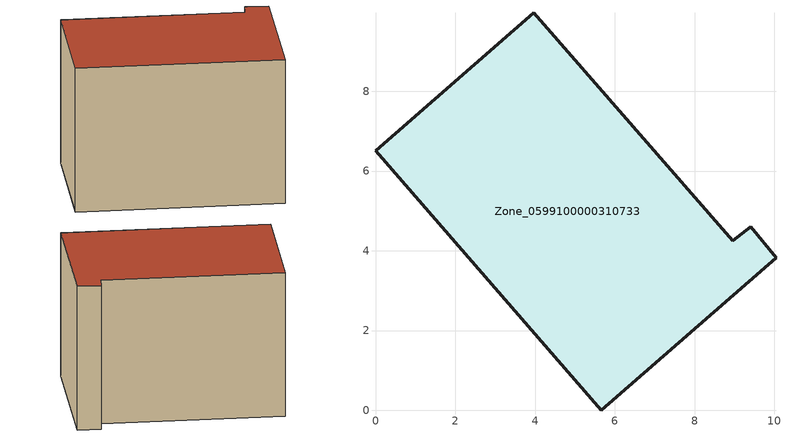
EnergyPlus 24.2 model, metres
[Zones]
Zone_0599100000310733
 floor ground (C_G): 5.66,0 0,6.5 3.97,9.97 8.95,4.25 9.41,4.6 10.04,3.83 z0
 wall outside (C_F): 9.41,4.6 8.95,4.25 3.97,9.97 0,6.5 5.66,0 10.04,3.83 9.41,4.6 z0:6.33
 roof outside (C_R): 5.66,0 10.04,3.83 9.41,4.6 8.95,4.25 3.97,9.97 0,6.5 z6.33
[BUILDING]
Pand.0599100000310733: North Axis=0; Terrain=City; Loads Convergence Tolerance Value=0.04; Temperature Convergence Tolerance Value=0.4; Solar Distribution=FullExterior; Maximum Number of Warmup Days=25; Minimum Number of Warmup Days=1
[Site:Location]
Rotterdam.The.Hague.AP_ZH_NLD Design_Conditions: Latitude=51.96; Longitude=4.45; Time Zone=1; Elevation=-4.5
[SITE:GROUNDTEMPERATURE:BUILDINGSURFACE]
18, 18, 18, 18, 18, 18, 18, 18, 18, 18, 18, 18
[MATERIAL] Thermal Absorptance=0.9; Solar Absorptance=0.7; Visible Absorptance=0.7
Name | Roughness | Thickness | Conductivity | Density | Specific Heat
G.TI.1946 | MediumSmooth | 0.15 | 1 | 540 | 1210
F.TI.1946 | Rough | 0.3 | 0.857143 | 1920 | 840
R.TI.1946 | MediumRough | 0.2 | 0.1 | 1500 | 1000
[CONSTRUCTION]
C_G: G.TI.1946
C_F: F.TI.1946
C_R: R.TI.1946
[ZONE]
Zone_0599100000310733: Type=1; Multiplier=1; Ceiling Height=Autocalculate; Volume=Autocalculate; Floor Area=autocalculate; Part of Total Floor Area=Yes
[ZONEINFILTRATION:DESIGNFLOWRATE]
Infil_Zone_0599100000310733: Zone or ZoneList or Space or SpaceList=Zone_0599100000310733; Schedule=AlwaysOn; Design Flow Rate Calculation Method=Flow/Area; Flow Rate per Floor Area=0.003; Constant Term Coefficient=1; Temperature Term Coefficient=0; Velocity Term Coefficient=0; Velocity Squared Term Coefficient=0
[HVACTEMPLATE:ZONE:IDEALLOADSAIRSYSTEM]
Zone_0599100000310733: Maximum Heating Supply Air Temperature=50; Minimum Cooling Supply Air Temperature=13; Maximum Heating Supply Air Humidity Ratio=0.0156; Minimum Cooling Supply Air Humidity Ratio=0.0077; Heating Limit=NoLimit; Cooling Limit=NoLimit; Dehumidification Control Type=ConstantSensibleHeatRatio; Cooling Sensible Heat Ratio=0.7; Dehumidification Setpoint=60; Humidification Control Type=None; Humidification Setpoint=30; Outdoor Air Method=None; Outdoor Air Flow Rate per Person=0.00944; Outdoor Air Flow Rate per Zone Floor Area=0; Outdoor Air Flow Rate per Zone=0; Demand Controlled Ventilation Type=None; Outdoor Air Economizer Type=NoEconomizer; Heat Recovery Type=None; Sensible Heat Recovery Effectiveness=0.7; Latent Heat Recovery Effectiveness=0.65
[ZONECONTROL:THERMOSTAT]
ThermostatControl_Zone_0599100000310733: Zone or ZoneList=Zone_0599100000310733; Control Type Schedule=DualSetpointControlType; Control 1=Thermostat_Zone_0599100000310733; Temperature Difference Between Cutout And Setpoint=0
[THERMOSTATSETPOINT:DUALSETPOINT]
Thermostat_Zone_0599100000310733: Heating Setpoint Temperature Schedule=HeatingSetpoint_Zone_0599100000310733; Cooling Setpoint Temperature Schedule=CoolingSetpoint_Zone_0599100000310733
[SCHEDULE:COMPACT]
HeatingSetpoint_Zone_0599100000310733: Through: 12/31, For: AllDays, Until: 24:00, 21
CoolingSetpoint_Zone_0599100000310733: Through: 12/31, For: AllDays, Until: 24:00, 24
DualSetpointControlType: Through: 12/31, For: AllDays, Until: 24:00, 4
AlwaysOn: Through: 12/31, For: AllDays, Until: 24:00, 1
